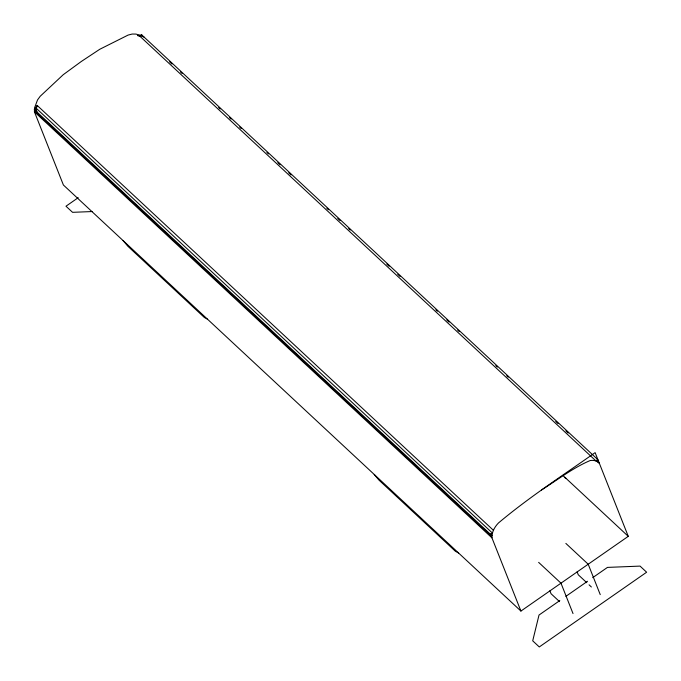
<?xml version="1.0" encoding="UTF-8"?>
<svg xmlns="http://www.w3.org/2000/svg" width="681" height="681" viewBox="0 0 681 681"><rect width="100%" height="100%" fill="white"/><g stroke="black" fill="none" stroke-linecap="round" stroke-linejoin="round"><path stroke-width="1.02" d="M34.425 111.812L491.946 537.862C491.665 532.202 494.593 526.932 498.458 522.982C528.992 497.292 562.566 475.593 595.126 452.627L628.265 536.339L520.922 611.061L63.401 185.011L34.425 111.812L34.51 108.015L37.523 99.937L40.213 96.259L63.222 74.714L81.303 61.486L99.784 49.262L128.105 35.072L132.165 34.05L135.97 34.076L139.264 35.097M35.735 113.037L35.821 111.412M490.516 533.989L492.065 535.436L491.222 536.032L35.012 111.199L34.373 109.59L36.255 108.279L37.166 105.427L493.376 530.252M35.012 111.199L35.863 110.603M78.204 197.694L65.98 206.207L72.561 212.327L92.531 211.536M520.922 611.061L490.584 534.423L492.465 533.112L36.255 108.279M559.808 600.574L539.011 615.045L532.712 640.83L539.284 646.95L646.627 572.227L640.055 566.098L607.461 567.401L592.734 577.65M565.868 596.352L587.533 581.268M541.455 489.988C557.467 479.952 572.738 467.949 590.163 460.543C593.432 460.033 596.973 460.594 599.289 463.14L596.956 460.969M140.669 36.408L137.545 35.54L141.716 34.867L597.927 459.692L596.037 461.003L139.826 36.178L141.716 34.867L142.355 36.468M137.545 35.54L141.239 35.829L144.346 37.31M564.362 477.432L565.954 478.3M207.492 319.193L204.317 317.448L127.798 246.19L123.091 240.589M458.611 553.032L455.427 551.287L378.908 480.028L374.201 474.427M169.603 61.843L171.935 64.023M180.499 71.999L182.057 73.446M218.644 107.521L220.201 108.969M229.548 117.668L231.097 119.115M239.669 127.092L241.219 128.539M266.909 152.467L268.467 153.915M277.814 162.614L280.146 164.793M288.71 172.761L291.051 174.94M326.863 208.292L328.412 209.739M337.759 218.439L340.091 220.61M348.655 228.586L350.213 230.042M386.808 264.109L389.14 266.288M397.704 274.264L400.036 276.435M435.849 309.787L437.406 311.234M446.753 319.934L449.085 322.104M457.649 330.081L459.207 331.536M495.794 365.603L497.351 367.059M506.698 375.759L508.256 377.206M555.739 421.428L558.079 423.608M565.86 430.852L568.201 433.031M597.007 459.854L598.556 461.301L597.714 461.897L596.156 460.441M562.855 475.415L628.265 536.339M565.86 543.412L588.205 564.226L600.242 594.615M586.758 582.681L578.28 574.781L577.113 571.844M589.074 584.834L591.38 586.988M538.637 562.361L560.982 583.174L573.019 613.572M490.584 534.423L34.373 109.59L37.166 105.427L36.05 109.062L37.004 112.042M559.535 601.629L551.057 593.738L549.89 590.793"/></g></svg>
